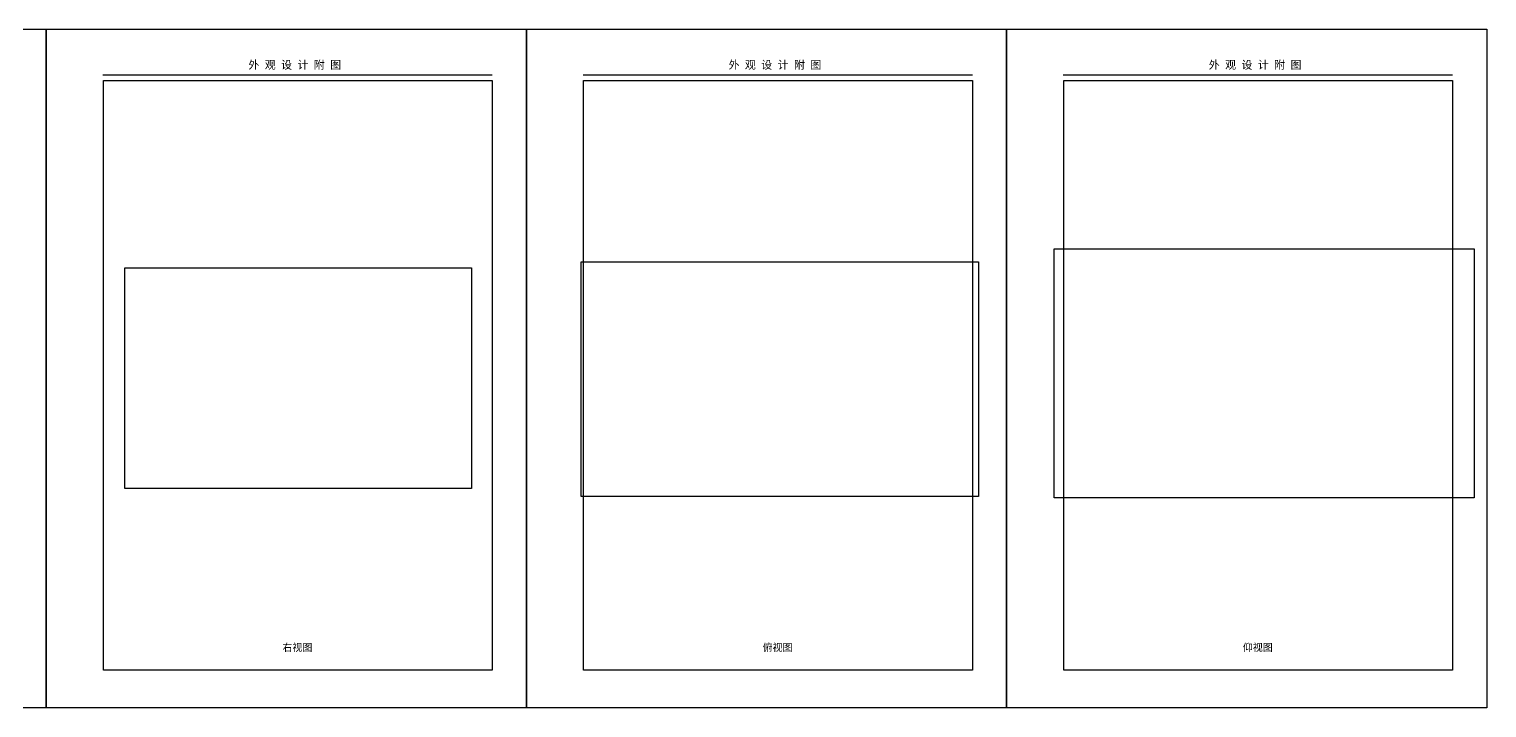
# Model space of a CAD drawing. Header units: millimetres. Extents: x 1829 to 3316, y 204 to 582.
# Drawn here: x 2678 to 3316, y 204 to 501 of the extents above; entities that cross this region are included whole.
import ezdxf

# ---------------------------------------------------------------- set-up
doc = ezdxf.new("R2010")
doc.units = ezdxf.units.MM
doc.layers.get('0').update_dxf_attribs({"plot": 0})
doc.layers.add('A', color=7, linetype='Continuous')
doc.layers.add('图层1', color=7, linetype='Continuous')
doc.styles.get("Standard").update_dxf_attribs({"font": 'txt', "bigfont": 'gbcbig.shx'})
picture_1 = doc.add_image_def('image5.jpg', size_in_pixel=(1102, 702))
picture_2 = doc.add_image_def('image6.jpg', size_in_pixel=(1153, 682))
picture_3 = doc.add_image_def('image7.jpg', size_in_pixel=(1082, 642))

msp = doc.modelspace()

# ---------------------------------------------------------------- linework, layer by layer
at = {"color": 3, "lineweight": 25}
for points in [[(2475.9, 501.22), (2685.9, 501.22), (2685.9, 204.22), (2475.9, 204.22)], [(2685.9, 501.22), (2895.9, 501.22), (2895.9, 204.22), (2685.9, 204.22)], [(2895.9, 501.22), (3105.9, 501.22), (3105.9, 204.22), (2895.9, 204.22)], [(3105.9, 501.22), (3315.9, 501.22), (3315.9, 204.22), (3105.9, 204.22)]]:
    msp.add_lwpolyline(points, close=True, dxfattribs=at)
at = {"color": 1, "lineweight": 25}
for points in [[(2880.9, 220.72), (2710.9, 220.72), (2710.9, 478.72), (2880.9, 478.72)], [(3090.9, 220.72), (2920.9, 220.72), (2920.9, 478.72), (3090.9, 478.72)], [(3300.9, 220.72), (3130.9, 220.72), (3130.9, 478.72), (3300.9, 478.72)]]:
    msp.add_lwpolyline(points, close=True, dxfattribs=at)
at = {"layer": 'A', "color": 7}
for p, q in [((2710.68, 481.16), (2880.9, 481.16)), ((2920.68, 481.16), (3090.9, 481.16)), ((3130.68, 481.16), (3300.9, 481.16))]:
    msp.add_line(p, q, dxfattribs=at)

# ---------------------------------------------------------------- texts
at = {"layer": 'A', "lineweight": 25, "attachment_point": 1}
for s, insert, char_height, width in [('{\\fSimHei|b0|i0|c134|p49;外 观 设 计 附 图}', (2774.28, 487.33), 3.5, 48.0069), ('{\\fSimHei|b0|i0|c134|p49;外 观 设 计 附 图}', (2984.28, 487.33), 3.5, 48.0069), ('{\\fSimHei|b0|i0|c134|p49;外 观 设 计 附 图}', (3194.28, 487.33), 3.5, 48.0069), ('{\\fSimSun|b0|i0|c134|p2;右视图}', (2789.17, 232.28), 3.2, 13.4533), ('{\\fSimSun|b0|i0|c134|p2;俯视图}', (2999.17, 232.28), 3.2, 13.4533), ('{\\fSimSun|b0|i0|c134|p2;仰视图}', (3209.17, 232.28), 3.2, 13.4533)]:
    msp.add_mtext(s, dxfattribs=dict(at, insert=insert, char_height=char_height, width=width))

# ---------------------------------------------------------------- pictures from other files: only their frames are drawn
at = {"layer": '图层1', "color": 7}
image = msp.add_image(picture_3, insert=(3126.63, 296.09), size_in_units=(183.76, 109.03), dxfattribs=at)
image.dxf.flags = 7
image = msp.add_image(picture_1, insert=(2720.22, 300.15), size_in_units=(151.57, 96.56), dxfattribs=at)
image.dxf.flags = 7
image = msp.add_image(picture_2, insert=(2919.81, 296.7), size_in_units=(173.73, 102.76), dxfattribs=at)
image.dxf.flags = 7

doc.saveas('drawing.dxf')
